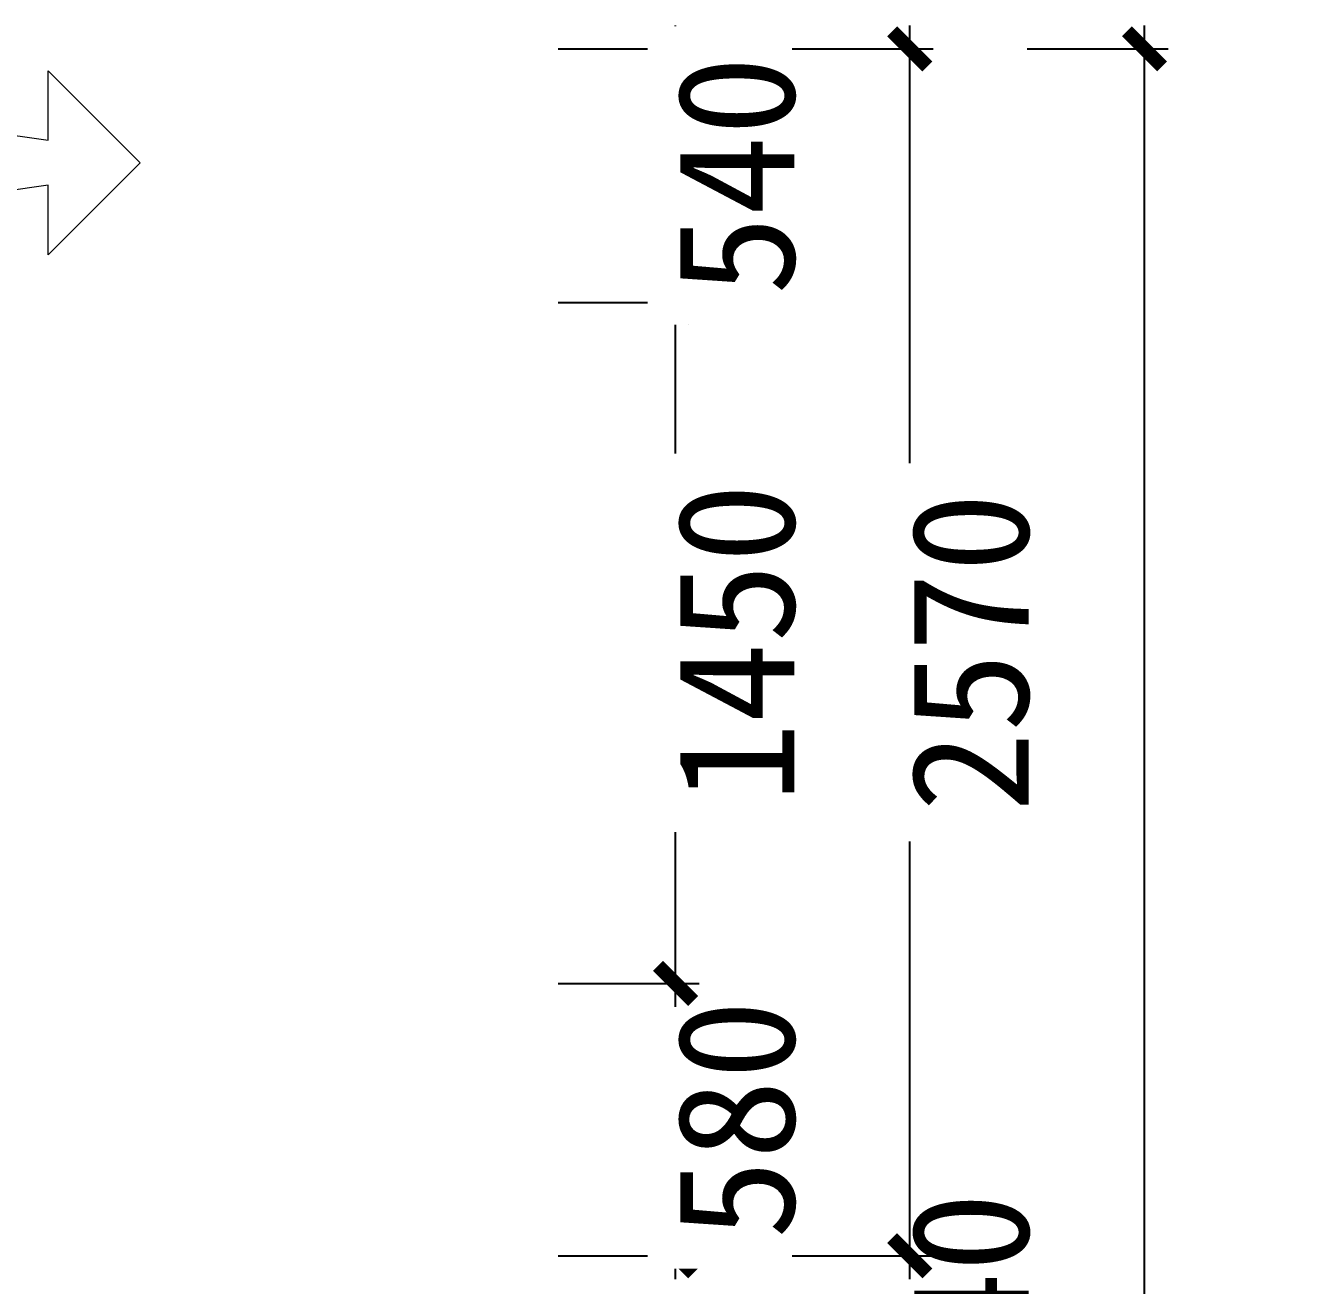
# Model space of a CAD drawing. Extents: x -74236 to 286982, y -14633 to 132816.
# Drawn here: x 103971 to 106670, y 111581 to 114264 of the extents above; entities that cross this region are included whole.
import ezdxf

# ---------------------------------------------------------------- set-up
doc = ezdxf.new("R2010")
doc.units = 0
doc.header["$LTSCALE"] = 10
doc.header["$MEASUREMENT"] = 0
doc.header["$PDSIZE"] = 5
doc.layers.add('3地坪', color=8, linetype='Continuous')
doc.styles.add('宋体', font='')
doc.styles.get('宋体').set_extended_font_data('SimSun')
doc.dimstyles.new('1-50 顶面', dxfattribs={"dimscale": 50, "dimtxt": 2.8, "dimasz": 1.5, "dimexe": 1, "dimexo": 1, "dimgap": 0.1, "dimtad": 1, "dimdec": 0, "dimzin": 0, "dimdsep": 46, "dimtxsty": '宋体', "dimblk": 'ARCHTICK', "dimcen": 0, "dimdle": 1, "dimclrd": 8, "dimclre": 8, "dimclrt": 43, "dimadec": 0, "dimazin": 0, "dimtfac": 1, "dimtdec": 0, "dimtix": 1, "dimtmove": 1, "dimatfit": 0, "dimldrblk": 'BOXFILLED', "dimfxl": 5, "dimfxlon": 1, "dimtfill": 1, "dimtolj": 1, "dimtzin": 0, "dimlwd": -1, "dimlwe": -1, "dimarcsym": 1})

# ---------------------------------------------------------------- blocks, each defined once
blk = doc.blocks.new('_ArchTick')
at = {"color": 0, "linetype": 'ByBlock', "const_width": 0.4}
blk.add_lwpolyline([(-0.5, -0.5), (0.5, 0.5)], dxfattribs=at)
blk = doc.blocks.new('*D230')
at = {"color": 8, "transparency": 16777216}
for p, q in [((105854.2, 111644.4), (105854.2, 111719.4)), ((105604.2, 111644.4), (105904.2, 111644.4)), ((105854.2, 111404.4), (105854.2, 111644.4)), ((105604.2, 111404.4), (105904.2, 111404.4)), ((105854.2, 111404.4), (105854.2, 111329.4))]:
    blk.add_line(p, q, dxfattribs=at)
at = {"layer": 'Defpoints', "color": 0, "transparency": 16777216}
for p in [(104946.2, 111644.4), (104946.2, 111404.4)]:
    blk.add_point(p, dxfattribs=at)
at = {"color": 8, "transparency": 16777216, "xscale": 75, "yscale": 75, "zscale": 75}
for p, rotation in [((105854.2, 111644.4), 270), ((105854.2, 111404.4), 90)]:
    blk.add_blockref('_ArchTick', p, dxfattribs=dict(at, rotation=rotation))
at = {"color": 43, "transparency": 16777216, "insert": (105984.2, 111524.4), "char_height": 250, "attachment_point": 5, "rotation": 90, "style": '宋体', "bg_fill": 3, "box_fill_scale": 1.25, "bg_fill_color": 256, "bg_fill_true_color": 13158600, "bg_fill_transparency": 0}
blk.add_mtext('\\A1;240', dxfattribs=at)
at = {"layer": 'Defpoints', "color": 0, "transparency": 16777216}
blk.add_point((105854.2, 111644.4), dxfattribs=at)
blk = doc.blocks.new('_BoxFilled')
at = {"color": 0, "linetype": 'ByBlock', "lineweight": -2}
blk.add_line((-0.5, 0), (-1, 0), dxfattribs=at)
at = {"color": 0, "linetype": 'ByBlock'}
blk.add_solid([(-0.5, 0.5), (0.5, 0.5), (-0.5, -0.5), (0.5, -0.5)], dxfattribs=at)
blk = doc.blocks.new('*D231')
at = {"color": 8, "transparency": 16777216}
for p, q in [((105355.6, 111594.4), (105355.6, 112274.4)), ((105105.6, 112224.4), (105405.6, 112224.4)), ((105105.6, 111644.4), (105405.6, 111644.4))]:
    blk.add_line(p, q, dxfattribs=at)
at = {"layer": 'Defpoints', "color": 0, "transparency": 16777216}
for p in [(104946.2, 112224.4), (104946.2, 111644.4)]:
    blk.add_point(p, dxfattribs=at)
at = {"color": 8, "transparency": 16777216, "xscale": 75, "yscale": 75, "zscale": 75}
for p, rotation in [((105355.6, 112224.4), 90), ((105355.6, 111644.4), 270)]:
    blk.add_blockref('_ArchTick', p, dxfattribs=dict(at, rotation=rotation))
at = {"color": 43, "transparency": 16777216, "insert": (105485.6, 111934.4), "char_height": 250, "attachment_point": 5, "rotation": 90, "style": '宋体', "bg_fill": 3, "box_fill_scale": 1.25, "bg_fill_color": 256, "bg_fill_true_color": 13158600, "bg_fill_transparency": 0}
blk.add_mtext('\\A1;580', dxfattribs=at)
at = {"layer": 'Defpoints', "color": 0, "transparency": 16777216}
blk.add_point((105355.6, 112224.4), dxfattribs=at)
blk = doc.blocks.new('*D232')
at = {"color": 8, "transparency": 16777216}
for p, q in [((105355.6, 112174.4), (105355.6, 113724.4)), ((105105.6, 113674.4), (105405.6, 113674.4)), ((105105.6, 112224.4), (105405.6, 112224.4))]:
    blk.add_line(p, q, dxfattribs=at)
at = {"layer": 'Defpoints', "color": 0, "transparency": 16777216}
for p in [(104946.2, 113674.4), (105355.6, 113674.4), (104946.2, 112224.4)]:
    blk.add_point(p, dxfattribs=at)
at = {"color": 8, "transparency": 16777216, "xscale": 75, "yscale": 75, "zscale": 75}
for p, rotation in [((105355.6, 113674.4), 90), ((105355.6, 112224.4), 270)]:
    blk.add_blockref('_ArchTick', p, dxfattribs=dict(at, rotation=rotation))
at = {"color": 43, "transparency": 16777216, "insert": (105485.6, 112949.4), "char_height": 250, "attachment_point": 5, "rotation": 90, "style": '宋体', "bg_fill": 3, "box_fill_scale": 1.25, "bg_fill_color": 256, "bg_fill_true_color": 13158600, "bg_fill_transparency": 0}
blk.add_mtext('\\A1;1450', dxfattribs=at)
blk = doc.blocks.new('*D233')
at = {"color": 8, "transparency": 16777216}
for p, q in [((105355.6, 113624.4), (105355.6, 114264.4)), ((105105.6, 114214.4), (105405.6, 114214.4)), ((105105.6, 113674.4), (105405.6, 113674.4))]:
    blk.add_line(p, q, dxfattribs=at)
at = {"layer": 'Defpoints', "color": 0, "transparency": 16777216}
for p in [(104946.2, 114214.4), (104946.2, 113674.4)]:
    blk.add_point(p, dxfattribs=at)
at = {"color": 8, "transparency": 16777216, "xscale": 75, "yscale": 75, "zscale": 75}
for p, rotation in [((105355.6, 114214.4), 90), ((105355.6, 113674.4), 270)]:
    blk.add_blockref('_ArchTick', p, dxfattribs=dict(at, rotation=rotation))
at = {"color": 43, "transparency": 16777216, "insert": (105485.6, 113944.4), "char_height": 250, "attachment_point": 5, "rotation": 90, "style": '宋体', "bg_fill": 3, "box_fill_scale": 1.25, "bg_fill_color": 256, "bg_fill_true_color": 13158600, "bg_fill_transparency": 0}
blk.add_mtext('\\A1;540', dxfattribs=at)
at = {"layer": 'Defpoints', "color": 0, "transparency": 16777216}
blk.add_point((105355.6, 114214.4), dxfattribs=at)
blk = doc.blocks.new('*D248')
at = {"color": 8, "transparency": 16777216}
for p, q in [((105854.2, 111594.4), (105854.2, 114264.4)), ((105604.2, 114214.4), (105904.2, 114214.4)), ((105604.2, 111644.4), (105904.2, 111644.4))]:
    blk.add_line(p, q, dxfattribs=at)
at = {"layer": 'Defpoints', "color": 0, "transparency": 16777216}
for p in [(104946.2, 114214.4), (105854.2, 114214.4), (104946.2, 111644.4)]:
    blk.add_point(p, dxfattribs=at)
at = {"color": 8, "transparency": 16777216, "xscale": 75, "yscale": 75, "zscale": 75}
for p, rotation in [((105854.2, 114214.4), 90), ((105854.2, 111644.4), 270)]:
    blk.add_blockref('_ArchTick', p, dxfattribs=dict(at, rotation=rotation))
at = {"color": 43, "transparency": 16777216, "insert": (105984.2, 112929.4), "char_height": 250, "attachment_point": 5, "rotation": 90, "style": '宋体', "bg_fill": 3, "box_fill_scale": 1.25, "bg_fill_color": 256, "bg_fill_true_color": 13158600, "bg_fill_transparency": 0}
blk.add_mtext('\\A1;2570', dxfattribs=at)
blk = doc.blocks.new('*D249')
at = {"color": 8, "transparency": 16777216}
for p, q in [((106354.2, 105794.4), (106354.2, 114264.4)), ((106104.2, 114214.4), (106404.2, 114214.4)), ((106104.2, 105844.4), (106404.2, 105844.4))]:
    blk.add_line(p, q, dxfattribs=at)
at = {"layer": 'Defpoints', "color": 0, "transparency": 16777216}
for p in [(104946.2, 114214.4), (106354.2, 114214.4), (104946.2, 105844.4)]:
    blk.add_point(p, dxfattribs=at)
at = {"color": 8, "transparency": 16777216, "xscale": 75, "yscale": 75, "zscale": 75}
for p, rotation in [((106354.2, 114214.4), 90), ((106354.2, 105844.4), 270)]:
    blk.add_blockref('_ArchTick', p, dxfattribs=dict(at, rotation=rotation))
at = {"color": 43, "transparency": 16777216, "insert": (106484.2, 110029.4), "char_height": 250, "attachment_point": 5, "rotation": 90, "style": '宋体', "bg_fill": 3, "box_fill_scale": 1.25, "bg_fill_color": 256, "bg_fill_true_color": 13158600, "bg_fill_transparency": 0}
blk.add_mtext('\\A1;8370', dxfattribs=at)

msp = doc.modelspace()

# ---------------------------------------------------------------- hatches: boundary and pattern name
at = {"layer": '3地坪'}
h = msp.add_hatch(dxfattribs=at)
h.set_pattern_fill('_USER', color=253, scale=800, double=1, pattern_type=0)
h.set_pattern_definition([(0, (94384.15, 107344.4), (0, 800), []), (90, (94384.15, 107344.4), (-800, 5e-14), [])])
h.paths.add_polyline_path([(100384.2, 110994.4), (99844.2, 110994.4), (99844.2, 111644.4), (100344.2, 111644.4), (100344.2, 111724.4), (100584.2, 111724.4), (100584.2, 112524.4), (100344.2, 112524.4), (100344.2, 112644.4), (100274.2, 112644.4), (99574.2, 112644.4), (98684.2, 112644.4), (98684.2, 112225.4), (98444.2, 112225.4), (98444.2, 111424.4), (98684.2, 111424.4), (98684.2, 111114.4), (94384.2, 111114.4), (94384.2, 110414.4), (94144.2, 110414.4), (94144.2, 111114.4), (92884.2, 111114.4), (92884.2, 107344.4), (94144.2, 107344.4), (94138.4, 107425.8, -1), (94053.2, 107425.8, -1), (94138.4, 107425.8), (94139.4, 107543.3), (94018.9, 107560.5), (94018.9, 107412.5), (93822.8, 107608.5), (94018.9, 107804.4), (94018.9, 107656.5), (94144.2, 107674.3), (94144.2, 108074.4), (94384.2, 108074.4), (94384.2, 107344.4), (97324.2, 107344.4), (97324.2, 107104.4), (98124.2, 107104.4), (98124.2, 107344.4), (98674.2, 107344.4), (98674.2, 107104.4), (98324.2, 107104.4), (98324.2, 105844.4), (98784.2, 105844.4), (99794.2, 105844.4), (99944.2, 105844.4), (99944.2, 107444.4), (104614.2, 107444.4), (104614.2, 109684.4), (103795.6, 109684.4), (103795.6, 109344.4), (103584.2, 109344.4), (103344.2, 109344.4), (103344.2, 109809.9), (103088.5, 109809.9), (103088.5, 110030.1), (103344.2, 110030.1), (103344.2, 111257.6), (103204, 111257.6), (103204, 111404.4), (100384.2, 111404.4)])

# ---------------------------------------------------------------- linework, layer by layer
at = {"color": 251, "lineweight": 5}
msp.add_lwpolyline([(103654.2, 114072), (104019.4, 114020), (104019.4, 114167.9), (104215.5, 113972), (104019.4, 113776), (104019.4, 113924), (103654.2, 113871.9)], dxfattribs=at)

# ---------------------------------------------------------------- dimensions: what is measured, and where the dimension line sits
at = {"color": 255}
dim = msp.add_linear_dim(base=(105854.2, 111644.4), p1=(104946.2, 111404.4), p2=(104946.2, 111644.4), angle=270, dimstyle='1-50 顶面', override={"dimtxt": 5, "dimtad": 2}, dxfattribs=at)
dim.commit()
dim.dimension.update_dxf_attribs({"geometry": '*D230', "text_midpoint": (105984.2, 111524.4)})

# ---------------------------------------------------------------- next in the draw order: dimensions: what is measured, and where the dimension line sits
dim = msp.add_linear_dim(base=(105355.6, 112224.4), p1=(104946.2, 111644.4), p2=(104946.2, 112224.4), angle=270, dimstyle='1-50 顶面', override={"dimtxt": 5, "dimtad": 2}, dxfattribs=at)
dim.commit()
dim.dimension.update_dxf_attribs({"geometry": '*D231', "text_midpoint": (105485.6, 111934.4)})

# ---------------------------------------------------------------- next in the draw order: dimensions: what is measured, and where the dimension line sits
dim = msp.add_linear_dim(base=(105355.6, 113674.4), p1=(104946.2, 112224.4), p2=(104946.2, 113674.4), angle=270, dimstyle='1-50 顶面', override={"dimtxt": 5, "dimtad": 2}, dxfattribs=at)
dim.commit()
dim.dimension.update_dxf_attribs({"geometry": '*D232', "text_midpoint": (105485.6, 112949.4)})

# ---------------------------------------------------------------- next in the draw order: dimensions: what is measured, and where the dimension line sits
dim = msp.add_linear_dim(base=(105355.6, 114214.4), p1=(104946.2, 113674.4), p2=(104946.2, 114214.4), angle=270, dimstyle='1-50 顶面', override={"dimtxt": 5, "dimtad": 2}, dxfattribs=at)
dim.commit()
dim.dimension.update_dxf_attribs({"geometry": '*D233', "text_midpoint": (105485.6, 113944.4)})

# ---------------------------------------------------------------- next in the draw order: dimensions: what is measured, and where the dimension line sits
dim = msp.add_linear_dim(base=(105854.2, 114214.4), p1=(104946.2, 111644.4), p2=(104946.2, 114214.4), angle=90, dimstyle='1-50 顶面', override={"dimtxt": 5, "dimtad": 2}, dxfattribs=at)
dim.commit()
dim.dimension.update_dxf_attribs({"geometry": '*D248', "text_midpoint": (105984.2, 112929.4)})

# ---------------------------------------------------------------- next in the draw order: dimensions: what is measured, and where the dimension line sits
dim = msp.add_linear_dim(base=(106354.2, 114214.4), p1=(104946.2, 105844.4), p2=(104946.2, 114214.4), angle=90, dimstyle='1-50 顶面', override={"dimtxt": 5, "dimtad": 2}, dxfattribs=at)
dim.commit()
dim.dimension.update_dxf_attribs({"geometry": '*D249', "text_midpoint": (106484.2, 110029.4)})

doc.saveas('drawing.dxf')
